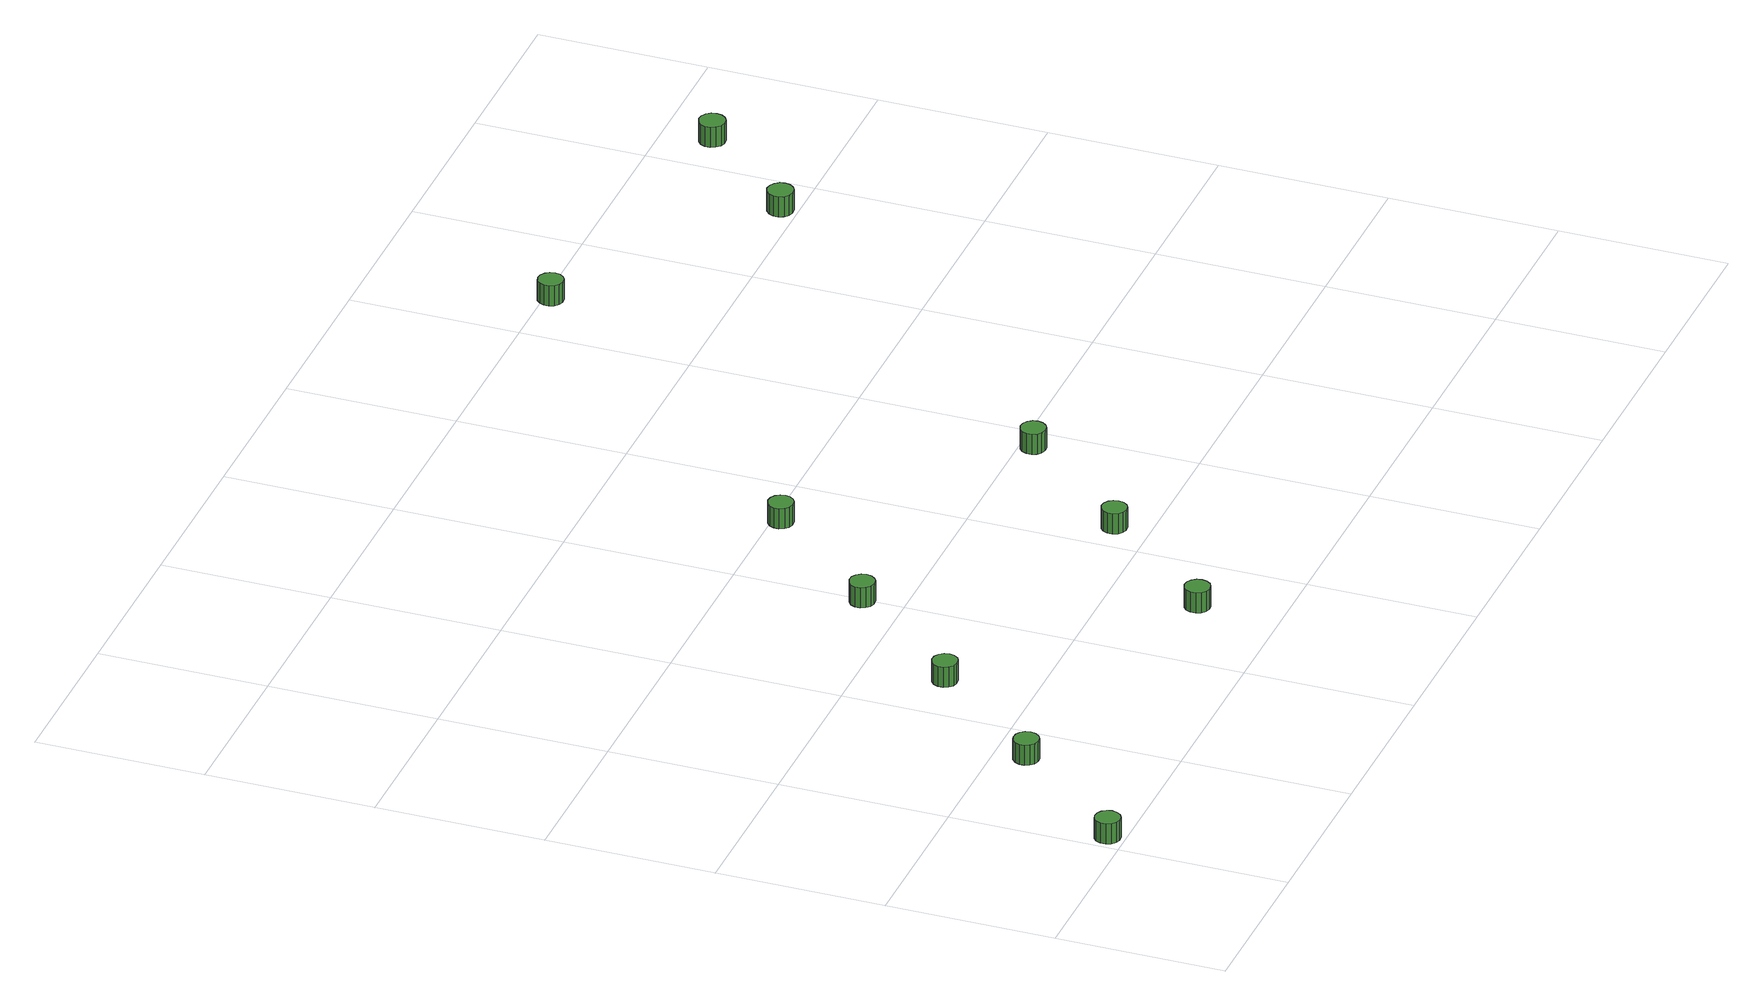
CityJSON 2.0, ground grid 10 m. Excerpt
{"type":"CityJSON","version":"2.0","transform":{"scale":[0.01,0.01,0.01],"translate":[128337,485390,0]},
"CityObjects":{
"tree1":{"type":"SolitaryVegetationObject","attributes":{"function":"something"},"geometry":[{"type":"MultiSurface","lod":"1","boundaries":[[[0,1,2,3,4,5,6,7,8,9,10,11,12,13,14]],[[15,16,17,18,19,20,21,22,23,24,25,26,27,28,29]],[[0,29,28,1]],[[1,28,27,2]],[[2,27,26,3]],[[3,26,25,4]],[[4,25,24,5]],[[5,24,23,6]],[[6,23,22,7]],[[7,22,21,8]],[[8,21,20,9]],[[9,20,19,10]],[[10,19,18,11]],[[11,18,17,12]],[[12,17,16,13]],[[13,16,15,14]],[[14,15,29,0]]]}]},
"tree2":{"type":"SolitaryVegetationObject","attributes":{"function":"something"},"geometry":[{"type":"MultiSurface","lod":"1","boundaries":[[[30,31,32,33,34,35,36,37,38,39,40,41,42,43,44]],[[45,46,47,48,49,50,51,52,53,54,55,56,57,58,59]],[[30,59,58,31]],[[31,58,57,32]],[[32,57,56,33]],[[33,56,55,34]],[[34,55,54,35]],[[35,54,53,36]],[[36,53,52,37]],[[37,52,51,38]],[[38,51,50,39]],[[39,50,49,40]],[[40,49,48,41]],[[41,48,47,42]],[[42,47,46,43]],[[43,46,45,44]],[[44,45,59,30]]]}]},
"tree3":{"type":"SolitaryVegetationObject","attributes":{"function":"something"},"geometry":[{"type":"MultiSurface","lod":"1","boundaries":[[[60,61,62,63,64,65,66,67,68,69,70,71,72,73,74]],[[75,76,77,78,79,80,81,82,83,84,85,86,87,88,89]],[[60,89,88,61]],[[61,88,87,62]],[[62,87,86,63]],[[63,86,85,64]],[[64,85,84,65]],[[65,84,83,66]],[[66,83,82,67]],[[67,82,81,68]],[[68,81,80,69]],[[69,80,79,70]],[[70,79,78,71]],[[71,78,77,72]],[[72,77,76,73]],[[73,76,75,74]],[[74,75,89,60]]]}]},
"tree4":{"type":"SolitaryVegetationObject","attributes":{"function":"something"},"geometry":[{"type":"MultiSurface","lod":"1","boundaries":[[[90,91,92,93,94,95,96,97,98,99,100,101,102,103,104]],[[105,106,107,108,109,110,111,112,113,114,115,116,117,118,119]],[[90,119,118,91]],[[91,118,117,92]],[[92,117,116,93]],[[93,116,115,94]],[[94,115,114,95]],[[95,114,113,96]],[[96,113,112,97]],[[97,112,111,98]],[[98,111,110,99]],[[99,110,109,100]],[[100,109,108,101]],[[101,108,107,102]],[[102,107,106,103]],[[103,106,105,104]],[[104,105,119,90]]]}]},
"tree5":{"type":"SolitaryVegetationObject","attributes":{"function":"something"},"geometry":[{"type":"MultiSurface","lod":"1","boundaries":[[[120,121,122,123,124,125,126,127,128,129,130,131,132,133,134]],[[135,136,137,138,139,140,141,142,143,144,145,146,147,148,149]],[[120,149,148,121]],[[121,148,147,122]],[[122,147,146,123]],[[123,146,145,124]],[[124,145,144,125]],[[125,144,143,126]],[[126,143,142,127]],[[127,142,141,128]],[[128,141,140,129]],[[129,140,139,130]],[[130,139,138,131]],[[131,138,137,132]],[[132,137,136,133]],[[133,136,135,134]],[[134,135,149,120]]]}]},
"tree6":{"type":"SolitaryVegetationObject","attributes":{"function":"something"},"geometry":[{"type":"MultiSurface","lod":"1","boundaries":[[[150,151,152,153,154,155,156,157,158,159,160,161,162,163,164]],[[165,166,167,168,169,170,171,172,173,174,175,176,177,178,179]],[[150,179,178,151]],[[151,178,177,152]],[[152,177,176,153]],[[153,176,175,154]],[[154,175,174,155]],[[155,174,173,156]],[[156,173,172,157]],[[157,172,171,158]],[[158,171,170,159]],[[159,170,169,160]],[[160,169,168,161]],[[161,168,167,162]],[[162,167,166,163]],[[163,166,165,164]],[[164,165,179,150]]]}]},
"tree7":{"type":"SolitaryVegetationObject","attributes":{"function":"something"},"geometry":[{"type":"MultiSurface","lod":"1","boundaries":[[[180,181,182,183,184,185,186,187,188,189,190,191,192,193,194]],[[195,196,197,198,199,200,201,202,203,204,205,206,207,208,209]],[[180,209,208,181]],[[181,208,207,182]],[[182,207,206,183]],[[183,206,205,184]],[[184,205,204,185]],[[185,204,203,186]],[[186,203,202,187]],[[187,202,201,188]],[[188,201,200,189]],[[189,200,199,190]],[[190,199,198,191]],[[191,198,197,192]],[[192,197,196,193]],[[193,196,195,194]],[[194,195,209,180]]]}]},
"tree8":{"type":"SolitaryVegetationObject","attributes":{"function":"something"},"geometry":[{"type":"MultiSurface","lod":"1","boundaries":[[[210,211,212,213,214,215,216,217,218,219,220,221,222,223,224]],[[225,226,227,228,229,230,231,232,233,234,235,236,237,238,239]],[[210,239,238,211]],[[211,238,237,212]],[[212,237,236,213]],[[213,236,235,214]],[[214,235,234,215]],[[215,234,233,216]],[[216,233,232,217]],[[217,232,231,218]],[[218,231,230,219]],[[219,230,229,220]],[[220,229,228,221]],[[221,228,227,222]],[[222,227,226,223]],[[223,226,225,224]],[[224,225,239,210]]]}]},
"tree9":{"type":"SolitaryVegetationObject","attributes":{"function":"something"},"geometry":[{"type":"MultiSurface","lod":"1","boundaries":[[[240,241,242,243,244,245,246,247,248,249,250,251,252,253,254]],[[255,256,257,258,259,260,261,262,263,264,265,266,267,268,269]],[[240,269,268,241]],[[241,268,267,242]],[[242,267,266,243]],[[243,266,265,244]],[[244,265,264,245]],[[245,264,263,246]],[[246,263,262,247]],[[247,262,261,248]],[[248,261,260,249]],[[249,260,259,250]],[[250,259,258,251]],[[251,258,257,252]],[[252,257,256,253]],[[253,256,255,254]],[[254,255,269,240]]]}]},
"tree10":{"type":"SolitaryVegetationObject","attributes":{"function":"something"},"geometry":[{"type":"MultiSurface","lod":"1","boundaries":[[[270,271,272,273,274,275,276,277,278,279,280,281,282,283,284]],[[285,286,287,288,289,290,291,292,293,294,295,296,297,298,299]],[[270,299,298,271]],[[271,298,297,272]],[[272,297,296,273]],[[273,296,295,274]],[[274,295,294,275]],[[275,294,293,276]],[[276,293,292,277]],[[277,292,291,278]],[[278,291,290,279]],[[279,290,289,280]],[[280,289,288,281]],[[281,288,287,282]],[[282,287,286,283]],[[283,286,285,284]],[[284,285,299,270]]]}]},
"tree11":{"type":"SolitaryVegetationObject","attributes":{"function":"something"},"geometry":[{"type":"MultiSurface","lod":"1","boundaries":[[[300,301,302,303,304,305,306,307,308,309,310,311,312,313,314]],[[315,316,317,318,319,320,321,322,323,324,325,326,327,328,329]],[[300,329,328,301]],[[301,328,327,302]],[[302,327,326,303]],[[303,326,325,304]],[[304,325,324,305]],[[305,324,323,306]],[[306,323,322,307]],[[307,322,321,308]],[[308,321,320,309]],[[309,320,319,310]],[[310,319,318,311]],[[311,318,317,312]],[[312,317,316,313]],[[313,316,315,314]],[[314,315,329,300]]]}]}
},
"vertices":[
[184,102,167],[177,132,167],[159,157,167],[132,172,167],[102,176,167],[72,166,167],[49,145,167],[37,117,167],[37,86,167],[49,58,167],[72,38,167],[102,28,167],[132,31,167],[159,47,167],[177,72,167],[177,72,38],[159,47,38],[132,31,38],[102,28,38],[72,38,38],[49,58,38],[37,86,38],[37,117,38],[49,145,38],[72,166,38],[102,176,38],[132,172,38],[159,157,38],[177,132,38],[184,102,38],
[807,811,170],[801,841,170],[783,866,170],[756,881,170],[725,884,170],[696,875,170],[673,854,170],[661,826,170],[661,795,170],[673,767,170],[696,746,170],[725,737,170],[756,740,170],[783,756,170],[801,780,170],[801,780,41],[783,756,41],[756,740,41],[725,737,41],[696,746,41],[673,767,41],[661,795,41],[661,826,41],[673,854,41],[696,875,41],[725,884,41],[756,881,41],[783,866,41],[801,841,41],[807,811,41],
[1431,1519,168],[1425,1550,168],[1407,1574,168],[1380,1590,168],[1349,1593,168],[1320,1584,168],[1297,1563,168],[1285,1535,168],[1285,1504,168],[1297,1476,168],[1320,1455,168],[1349,1446,168],[1380,1449,168],[1407,1464,168],[1425,1489,168],[1425,1489,39],[1407,1464,39],[1380,1449,39],[1349,1446,39],[1320,1455,39],[1297,1476,39],[1285,1504,39],[1285,1535,39],[1297,1563,39],[1320,1584,39],[1349,1593,39],[1380,1590,39],[1407,1574,39],[1425,1550,39],[1431,1519,39],
[2062,2239,169],[2055,2269,169],[2037,2294,169],[2011,2310,169],[1980,2313,169],[1951,2303,169],[1928,2283,169],[1915,2255,169],[1915,2224,169],[1928,2196,169],[1951,2175,169],[1980,2165,169],[2011,2169,169],[2037,2184,169],[2055,2209,169],[2055,2209,40],[2037,2184,40],[2011,2169,40],[1980,2165,40],[1951,2175,40],[1928,2196,40],[1915,2224,40],[1915,2255,40],[1928,2283,40],[1951,2303,40],[1980,2313,40],[2011,2310,40],[2037,2294,40],[2055,2269,40],[2062,2239,40],
[2631,478,182],[2625,508,182],[2607,533,182],[2580,549,182],[2550,552,182],[2520,542,182],[2497,522,182],[2485,494,182],[2485,463,182],[2497,435,182],[2520,414,182],[2550,404,182],[2580,408,182],[2607,423,182],[2625,448,182],[2625,448,53],[2607,423,53],[2580,408,53],[2550,404,53],[2520,414,53],[2497,435,53],[2485,463,53],[2485,494,53],[2497,522,53],[2520,542,53],[2550,552,53],[2580,549,53],[2607,533,53],[2625,508,53],[2631,478,53],
[2686,2948,174],[2679,2978,174],[2661,3003,174],[2634,3018,174],[2604,3022,174],[2574,3012,174],[2551,2992,174],[2539,2963,174],[2539,2933,174],[2551,2904,174],[2574,2884,174],[2604,2874,174],[2634,2877,174],[2661,2893,174],[2679,2918,174],[2679,2918,45],[2661,2893,45],[2634,2877,45],[2604,2874,45],[2574,2884,45],[2551,2904,45],[2539,2933,45],[2539,2963,45],[2551,2992,45],[2574,3012,45],[2604,3022,45],[2634,3018,45],[2661,3003,45],[2679,2978,45],[2686,2948,45],
[3255,1198,183],[3249,1228,183],[3231,1253,183],[3204,1269,183],[3173,1272,183],[3144,1262,183],[3121,1242,183],[3109,1213,183],[3109,1183,183],[3121,1154,183],[3144,1134,183],[3173,1124,183],[3204,1127,183],[3231,1143,183],[3249,1168,183],[3249,1168,54],[3231,1143,54],[3204,1127,54],[3173,1124,54],[3144,1134,54],[3121,1154,54],[3109,1183,54],[3109,1213,54],[3121,1242,54],[3144,1262,54],[3173,1272,54],[3204,1269,54],[3231,1253,54],[3249,1228,54],[3255,1198,54],
[3886,1907,188],[3879,1937,188],[3861,1962,188],[3835,1977,188],[3804,1980,188],[3775,1971,188],[3752,1950,188],[3739,1922,188],[3739,1891,188],[3752,1863,188],[3775,1843,188],[3804,1833,188],[3835,1836,188],[3861,1852,188],[3879,1877,188],[3879,1877,59],[3861,1852,59],[3835,1836,59],[3804,1833,59],[3775,1843,59],[3752,1863,59],[3739,1891,59],[3739,1922,59],[3752,1950,59],[3775,1971,59],[3804,1980,59],[3835,1977,59],[3861,1962,59],[3879,1937,59],[3886,1907,59],
[4447,4952,182],[4441,4983,182],[4423,5007,182],[4396,5023,182],[4365,5026,182],[4336,5017,182],[4313,4996,182],[4301,4968,182],[4301,4937,182],[4313,4909,182],[4336,4888,182],[4365,4879,182],[4396,4882,182],[4423,4897,182],[4441,4922,182],[4441,4922,53],[4423,4897,53],[4396,4882,53],[4365,4879,53],[4336,4888,53],[4313,4909,53],[4301,4937,53],[4301,4968,53],[4313,4996,53],[4336,5017,53],[4365,5026,53],[4396,5023,53],[4423,5007,53],[4441,4983,53],[4447,4952,53],
[5767,4089,190],[5760,4120,190],[5741,4145,190],[5714,4161,190],[5682,4165,190],[5652,4155,190],[5628,4133,190],[5615,4104,190],[5615,4073,190],[5628,4044,190],[5652,4022,190],[5682,4013,190],[5714,4016,190],[5741,4032,190],[5760,4057,190],[5760,4057,61],[5741,4032,61],[5714,4016,61],[5682,4013,61],[5652,4022,61],[5628,4044,61],[5615,4073,61],[5615,4104,61],[5628,4133,61],[5652,4155,61],[5682,4165,61],[5714,4161,61],[5741,4145,61],[5760,4120,61],[5767,4089,61],
[6329,4697,190],[6322,4729,190],[6303,4754,190],[6276,4770,190],[6244,4774,190],[6214,4764,190],[6190,4742,190],[6177,4713,190],[6177,4682,190],[6190,4653,190],[6214,4631,190],[6244,4621,190],[6276,4625,190],[6303,4641,190],[6322,4666,190],[6322,4666,61],[6303,4641,61],[6276,4625,61],[6244,4621,61],[6214,4631,61],[6190,4653,61],[6177,4682,61],[6177,4713,61],[6190,4742,61],[6214,4764,61],[6244,4774,61],[6276,4770,61],[6303,4754,61],[6322,4729,61],[6329,4697,61]
]}
